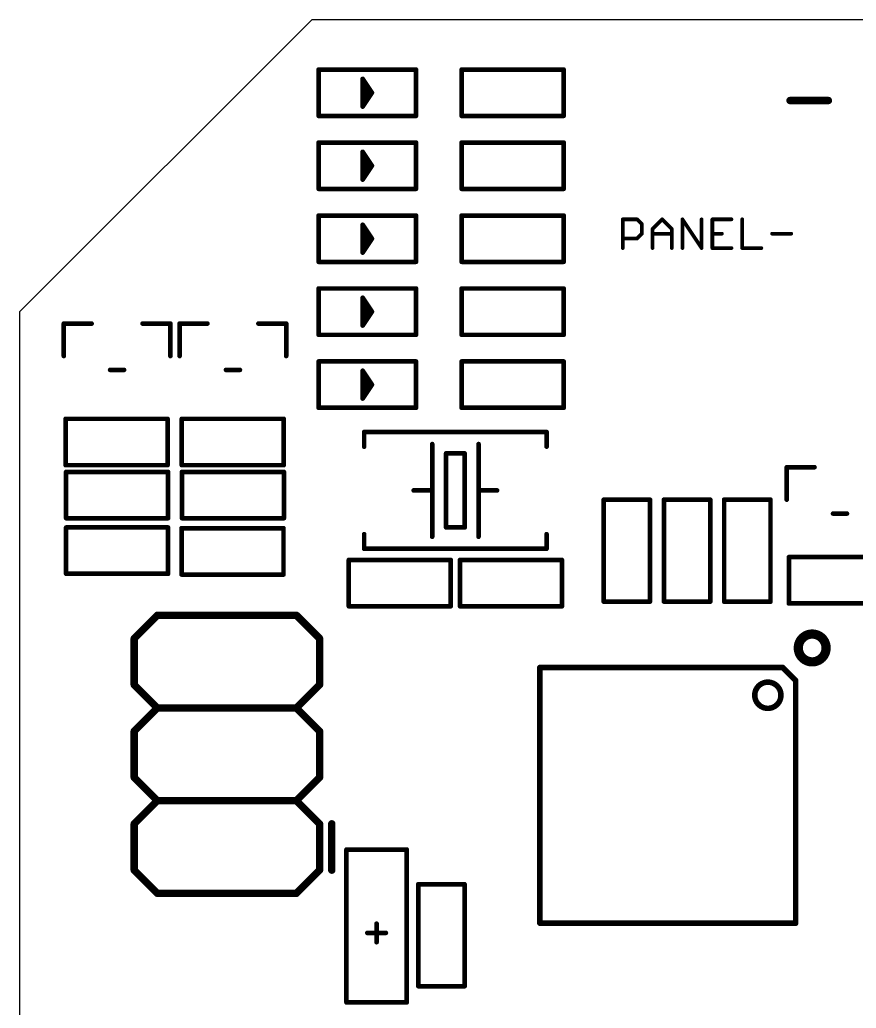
# Model space of a CAD drawing. Extents: x 0 to 59, y 0 to 59.
# Drawn here: x 0 to 22.92, y 31.91 to 59 of the extents above; entities that cross this region are included whole.
import ezdxf

# ---------------------------------------------------------------- set-up
doc = ezdxf.new("R2010")
doc.units = 0
doc.layers.add('20', color=214, linetype='CONTINUOUS')
doc.layers.add('21', color=251, linetype='CONTINUOUS')

msp = doc.modelspace()

# ---------------------------------------------------------------- linework, layer by layer
at = {"layer": '20'}
for p, q in [((0, 51), (8, 59)), ((51, 59), (8, 59)), ((0, 8), (0, 51))]:
    msp.add_line(p, q, dxfattribs=at)
at = {"layer": '21'}
for points, const_width in [([(8.1915, 57.6668, 1), (8.1915, 57.6033)], 0.0635), ([(8.2233, 57.635, 1), (8.1597, 57.635)], 0.0635), ([(9.4298, 57.381, 1), (9.3662, 57.381)], 0.0635), ([(9.4244, 57.3986, 1), (9.3716, 57.3634)], 0.0635), ([(10.8903, 57.635, 1), (10.8268, 57.635)], 0.0635), ([(10.8585, 57.6033, 1), (10.8585, 57.6668)], 0.0635), ([(12.111, 57.6668, 1), (12.111, 57.6033)], 0.0635), ([(12.1428, 57.635, 1), (12.0793, 57.635)], 0.0635), ([(14.9368, 57.635, 1), (14.8733, 57.635)], 0.0635), ([(14.905, 57.6033, 1), (14.905, 57.6668)], 0.0635), ([(9.4933, 57.254, 1), (9.4298, 57.254)], 0.0635), ([(9.5568, 57.1905, 1), (9.4932, 57.1905)], 0.0635), ([(9.5514, 57.2081, 1), (9.4986, 57.1729)], 0.0635), ([(9.4986, 57.1729, 1), (9.5514, 57.2081)], 0.0635), ([(9.6784, 56.9824, 1), (9.6256, 57.0176)], 0.0635), ([(9.6256, 56.9824, 1), (9.6784, 57.0176)], 0.0635), ([(9.3662, 56.619, 1), (9.4298, 56.619)], 0.0635), ([(9.3716, 56.6366, 1), (9.4244, 56.6014)], 0.0635), ([(9.4298, 56.746, 1), (9.4933, 56.746)], 0.0635), ([(9.4932, 56.8095, 1), (9.5568, 56.8095)], 0.0635), ([(9.4986, 56.8271, 1), (9.5514, 56.7919)], 0.0635), ([(9.5514, 56.7919, 1), (9.4986, 56.8271)], 0.0635), ([(21.1096, 56.8375, 1), (21.1096, 56.7359)], 0.1016), ([(22.1604, 56.7359, 1), (22.1604, 56.8375)], 0.1016), ([(8.1915, 56.3968, 1), (8.1915, 56.3332)], 0.0635), ([(8.1597, 56.365, 1), (8.2233, 56.365)], 0.0635), ([(10.8268, 56.365, 1), (10.8903, 56.365)], 0.0635), ([(10.8585, 56.3332, 1), (10.8585, 56.3968)], 0.0635), ([(12.111, 56.3968, 1), (12.111, 56.3332)], 0.0635), ([(12.0793, 56.365, 1), (12.1428, 56.365)], 0.0635), ([(14.8733, 56.365, 1), (14.9368, 56.365)], 0.0635), ([(14.905, 56.3332, 1), (14.905, 56.3968)], 0.0635), ([(8.1915, 55.6668, 1), (8.1915, 55.6033)], 0.0635), ([(8.2233, 55.635, 1), (8.1597, 55.635)], 0.0635), ([(10.8903, 55.635, 1), (10.8268, 55.635)], 0.0635), ([(10.8585, 55.6033, 1), (10.8585, 55.6668)], 0.0635), ([(12.111, 55.6668, 1), (12.111, 55.6033)], 0.0635), ([(12.1428, 55.635, 1), (12.0793, 55.635)], 0.0635), ([(14.9368, 55.635, 1), (14.8733, 55.635)], 0.0635), ([(14.905, 55.6033, 1), (14.905, 55.6668)], 0.0635), ([(9.4298, 55.381, 1), (9.3662, 55.381)], 0.0635), ([(9.4244, 55.3986, 1), (9.3716, 55.3634)], 0.0635), ([(9.4933, 55.254, 1), (9.4298, 55.254)], 0.0635), ([(9.5568, 55.1905, 1), (9.4932, 55.1905)], 0.0635), ([(9.5514, 55.2081, 1), (9.4986, 55.1729)], 0.0635), ([(9.4986, 55.1729, 1), (9.5514, 55.2081)], 0.0635), ([(9.6784, 54.9824, 1), (9.6256, 55.0176)], 0.0635), ([(9.6256, 54.9824, 1), (9.6784, 55.0176)], 0.0635), ([(9.4298, 54.746, 1), (9.4933, 54.746)], 0.0635), ([(9.4932, 54.8095, 1), (9.5568, 54.8095)], 0.0635), ([(9.4986, 54.8271, 1), (9.5514, 54.7919)], 0.0635), ([(9.5514, 54.7919, 1), (9.4986, 54.8271)], 0.0635), ([(9.3662, 54.619, 1), (9.4298, 54.619)], 0.0635), ([(9.3716, 54.6366, 1), (9.4244, 54.6014)], 0.0635), ([(8.1915, 54.3968, 1), (8.1915, 54.3332)], 0.0635), ([(8.1597, 54.365, 1), (8.2233, 54.365)], 0.0635), ([(10.8268, 54.365, 1), (10.8903, 54.365)], 0.0635), ([(10.8585, 54.3332, 1), (10.8585, 54.3968)], 0.0635), ([(12.111, 54.3968, 1), (12.111, 54.3332)], 0.0635), ([(12.0793, 54.365, 1), (12.1428, 54.365)], 0.0635), ([(14.8733, 54.365, 1), (14.9368, 54.365)], 0.0635), ([(14.905, 54.3332, 1), (14.905, 54.3968)], 0.0635), ([(8.1915, 53.6668, 1), (8.1915, 53.6033)], 0.0635), ([(8.2233, 53.635, 1), (8.1597, 53.635)], 0.0635), ([(10.8903, 53.635, 1), (10.8268, 53.635)], 0.0635), ([(10.8585, 53.6033, 1), (10.8585, 53.6668)], 0.0635), ([(12.111, 53.6668, 1), (12.111, 53.6033)], 0.0635), ([(12.1428, 53.635, 1), (12.0793, 53.635)], 0.0635), ([(14.9368, 53.635, 1), (14.8733, 53.635)], 0.0635), ([(14.905, 53.6033, 1), (14.905, 53.6668)], 0.0635), ([(9.4298, 53.381, 1), (9.3662, 53.381)], 0.0635), ([(9.4244, 53.3986, 1), (9.3716, 53.3634)], 0.0635), ([(16.5492, 53.5309, 1), (16.4984, 53.5309)], 0.0508), ([(16.5238, 53.5563, 1), (16.5238, 53.5055)], 0.0508), ([(16.9358, 53.5488, 1), (16.8999, 53.5129)], 0.0508), ([(16.9178, 53.5055, 1), (16.9178, 53.5563)], 0.0508), ([(17.0746, 53.3995, 1), (17.0238, 53.3995)], 0.0508), ([(17.0312, 53.3816, 1), (17.0671, 53.4175)], 0.0508), ([(17.623, 53.5488, 1), (17.5871, 53.5129)], 0.0508), ([(17.623, 53.5129, 1), (17.5871, 53.5488)], 0.0508), ([(18.1821, 53.545, 1), (18.1398, 53.5168)], 0.0508), ([(18.1864, 53.5309, 1), (18.1356, 53.5309)], 0.0508), ([(18.7117, 53.5309, 1), (18.6609, 53.5309)], 0.0508), ([(18.9795, 53.5563, 1), (18.9795, 53.5055)], 0.0508), ([(19.0049, 53.5309, 1), (18.9541, 53.5309)], 0.0508), ([(19.5049, 53.5055, 1), (19.5049, 53.5563)], 0.0508), ([(19.8235, 53.5309, 1), (19.7727, 53.5309)], 0.0508), ([(9.4933, 53.254, 1), (9.4298, 53.254)], 0.0635), ([(9.5568, 53.1905, 1), (9.4932, 53.1905)], 0.0635), ([(9.5514, 53.2081, 1), (9.4986, 53.1729)], 0.0635), ([(9.4986, 53.1729, 1), (9.5514, 53.2081)], 0.0635), ([(17.0238, 53.1368, 1), (17.0746, 53.1368)], 0.0508), ([(17.0671, 53.1189, 1), (17.0312, 53.1548)], 0.0508), ([(17.3678, 53.2682, 1), (17.317, 53.2682)], 0.0508), ([(17.3244, 53.2861, 1), (17.3603, 53.2502)], 0.0508), ([(17.3424, 53.1622, 1), (17.3424, 53.1114)], 0.0508), ([(17.8932, 53.2682, 1), (17.8424, 53.2682)], 0.0508), ([(17.8498, 53.2502, 1), (17.8857, 53.2861)], 0.0508), ([(17.8678, 53.1114, 1), (17.8678, 53.1622)], 0.0508), ([(18.9795, 53.1622, 1), (18.9795, 53.1114)], 0.0508), ([(19.2422, 53.1114, 1), (19.2422, 53.1622)], 0.0508), ([(20.6167, 53.1622, 1), (20.6167, 53.1114)], 0.0508), ([(21.1421, 53.1114, 1), (21.1421, 53.1622)], 0.0508), ([(9.4932, 52.8095, 1), (9.5568, 52.8095)], 0.0635), ([(9.4986, 52.8271, 1), (9.5514, 52.7919)], 0.0635), ([(9.5514, 52.7919, 1), (9.4986, 52.8271)], 0.0635), ([(9.6784, 52.9824, 1), (9.6256, 53.0176)], 0.0635), ([(9.6256, 52.9824, 1), (9.6784, 53.0176)], 0.0635), ([(16.5238, 53.0309, 1), (16.5238, 52.9801)], 0.0508), ([(16.8999, 53.0235, 1), (16.9358, 52.9875)], 0.0508), ([(16.9178, 52.9801, 1), (16.9178, 53.0309)], 0.0508), ([(9.3662, 52.619, 1), (9.4298, 52.619)], 0.0635), ([(9.3716, 52.6366, 1), (9.4244, 52.6014)], 0.0635), ([(9.4298, 52.746, 1), (9.4933, 52.746)], 0.0635), ([(16.4984, 52.7428, 1), (16.5492, 52.7428)], 0.0508), ([(17.317, 52.7428, 1), (17.3678, 52.7428)], 0.0508), ([(17.8424, 52.7428, 1), (17.8932, 52.7428)], 0.0508), ([(18.1356, 52.7428, 1), (18.1864, 52.7428)], 0.0508), ([(18.6609, 52.7428, 1), (18.7117, 52.7428)], 0.0508), ([(18.6652, 52.7287, 1), (18.7075, 52.7569)], 0.0508), ([(18.9795, 52.7682, 1), (18.9795, 52.7174)], 0.0508), ([(18.9541, 52.7428, 1), (19.0049, 52.7428)], 0.0508), ([(19.5049, 52.7174, 1), (19.5049, 52.7682)], 0.0508), ([(19.7981, 52.7682, 1), (19.7981, 52.7174)], 0.0508), ([(19.7727, 52.7428, 1), (19.8235, 52.7428)], 0.0508), ([(20.3235, 52.7174, 1), (20.3235, 52.7682)], 0.0508), ([(8.1915, 52.3968, 1), (8.1915, 52.3332)], 0.0635), ([(8.1597, 52.365, 1), (8.2233, 52.365)], 0.0635), ([(10.8268, 52.365, 1), (10.8903, 52.365)], 0.0635), ([(10.8585, 52.3332, 1), (10.8585, 52.3968)], 0.0635), ([(12.111, 52.3968, 1), (12.111, 52.3332)], 0.0635), ([(12.0793, 52.365, 1), (12.1428, 52.365)], 0.0635), ([(14.8733, 52.365, 1), (14.9368, 52.365)], 0.0635), ([(14.905, 52.3332, 1), (14.905, 52.3968)], 0.0635), ([(8.1915, 51.6668, 1), (8.1915, 51.6033)], 0.0635), ([(8.2233, 51.635, 1), (8.1597, 51.635)], 0.0635), ([(10.8903, 51.635, 1), (10.8268, 51.635)], 0.0635), ([(10.8585, 51.6033, 1), (10.8585, 51.6668)], 0.0635), ([(12.111, 51.6668, 1), (12.111, 51.6033)], 0.0635), ([(12.1428, 51.635, 1), (12.0793, 51.635)], 0.0635), ([(14.9368, 51.635, 1), (14.8733, 51.635)], 0.0635), ([(14.905, 51.6033, 1), (14.905, 51.6668)], 0.0635), ([(9.4298, 51.381, 1), (9.3662, 51.381)], 0.0635), ([(9.4244, 51.3986, 1), (9.3716, 51.3634)], 0.0635), ([(9.4933, 51.254, 1), (9.4298, 51.254)], 0.0635), ([(9.5568, 51.1905, 1), (9.4932, 51.1905)], 0.0635), ([(9.5514, 51.2081, 1), (9.4986, 51.1729)], 0.0635), ([(9.4986, 51.1729, 1), (9.5514, 51.2081)], 0.0635), ([(9.6784, 50.9824, 1), (9.6256, 51.0176)], 0.0635), ([(9.6256, 50.9824, 1), (9.6784, 51.0176)], 0.0635), ([(1.2065, 50.7048, 1), (1.2065, 50.6412)], 0.0635), ([(1.2383, 50.673, 1), (1.1748, 50.673)], 0.0635), ([(1.9685, 50.6412, 1), (1.9685, 50.7048)], 0.0635), ([(3.3655, 50.7048, 1), (3.3655, 50.6412)], 0.0635), ([(4.1593, 50.673, 1), (4.0958, 50.673)], 0.0635), ([(4.1275, 50.6412, 1), (4.1275, 50.7048)], 0.0635), ([(4.3815, 50.7048, 1), (4.3815, 50.6412)], 0.0635), ([(4.4132, 50.673, 1), (4.3498, 50.673)], 0.0635), ([(5.1435, 50.6412, 1), (5.1435, 50.7048)], 0.0635), ([(6.5405, 50.7048, 1), (6.5405, 50.6412)], 0.0635), ([(7.3342, 50.673, 1), (7.2708, 50.673)], 0.0635), ([(7.3025, 50.6412, 1), (7.3025, 50.7048)], 0.0635), ([(9.3716, 50.6366, 1), (9.4244, 50.6014)], 0.0635), ([(9.4298, 50.746, 1), (9.4933, 50.746)], 0.0635), ([(9.4932, 50.8095, 1), (9.5568, 50.8095)], 0.0635), ([(9.4986, 50.8271, 1), (9.5514, 50.7919)], 0.0635), ([(9.5514, 50.7919, 1), (9.4986, 50.8271)], 0.0635), ([(8.1915, 50.3968, 1), (8.1915, 50.3332)], 0.0635), ([(8.1597, 50.365, 1), (8.2233, 50.365)], 0.0635), ([(9.3662, 50.619, 1), (9.4298, 50.619)], 0.0635), ([(10.8268, 50.365, 1), (10.8903, 50.365)], 0.0635), ([(10.8585, 50.3332, 1), (10.8585, 50.3968)], 0.0635), ([(12.111, 50.3968, 1), (12.111, 50.3332)], 0.0635), ([(12.0793, 50.365, 1), (12.1428, 50.365)], 0.0635), ([(14.8733, 50.365, 1), (14.9368, 50.365)], 0.0635), ([(14.905, 50.3332, 1), (14.905, 50.3968)], 0.0635), ([(1.1748, 49.784, 1), (1.2383, 49.784)], 0.0635), ([(4.0958, 49.784, 1), (4.1593, 49.784)], 0.0635), ([(4.3498, 49.784, 1), (4.4132, 49.784)], 0.0635), ([(7.2708, 49.784, 1), (7.3342, 49.784)], 0.0635), ([(8.1915, 49.6668, 1), (8.1915, 49.6033)], 0.0635), ([(8.2233, 49.635, 1), (8.1597, 49.635)], 0.0635), ([(10.8903, 49.635, 1), (10.8268, 49.635)], 0.0635), ([(10.8585, 49.6033, 1), (10.8585, 49.6668)], 0.0635), ([(12.111, 49.6668, 1), (12.111, 49.6033)], 0.0635), ([(12.1428, 49.635, 1), (12.0793, 49.635)], 0.0635), ([(14.9368, 49.635, 1), (14.8733, 49.635)], 0.0635), ([(14.905, 49.6033, 1), (14.905, 49.6668)], 0.0635), ([(2.4765, 49.4348, 1), (2.4765, 49.3713)], 0.0635), ([(2.8575, 49.3713, 1), (2.8575, 49.4348)], 0.0635), ([(5.6515, 49.4348, 1), (5.6515, 49.3713)], 0.0635), ([(6.0325, 49.3713, 1), (6.0325, 49.4348)], 0.0635), ([(9.4298, 49.381, 1), (9.3662, 49.381)], 0.0635), ([(9.4244, 49.3986, 1), (9.3716, 49.3634)], 0.0635), ([(9.4933, 49.254, 1), (9.4298, 49.254)], 0.0635), ([(9.5568, 49.1905, 1), (9.4932, 49.1905)], 0.0635), ([(9.5514, 49.2081, 1), (9.4986, 49.1729)], 0.0635), ([(9.4986, 49.1729, 1), (9.5514, 49.2081)], 0.0635), ([(9.6784, 48.9824, 1), (9.6256, 49.0176)], 0.0635), ([(9.6256, 48.9824, 1), (9.6784, 49.0176)], 0.0635), ([(9.4298, 48.746, 1), (9.4933, 48.746)], 0.0635), ([(9.4932, 48.8095, 1), (9.5568, 48.8095)], 0.0635), ([(9.4986, 48.8271, 1), (9.5514, 48.7919)], 0.0635), ([(9.5514, 48.7919, 1), (9.4986, 48.8271)], 0.0635), ([(9.3662, 48.619, 1), (9.4298, 48.619)], 0.0635), ([(9.3716, 48.6366, 1), (9.4244, 48.6014)], 0.0635), ([(8.1915, 48.3968, 1), (8.1915, 48.3332)], 0.0635), ([(8.1597, 48.365, 1), (8.2233, 48.365)], 0.0635), ([(10.8268, 48.365, 1), (10.8903, 48.365)], 0.0635), ([(10.8585, 48.3332, 1), (10.8585, 48.3968)], 0.0635), ([(12.111, 48.3968, 1), (12.111, 48.3332)], 0.0635), ([(12.0793, 48.365, 1), (12.1428, 48.365)], 0.0635), ([(14.8733, 48.365, 1), (14.9368, 48.365)], 0.0635), ([(14.905, 48.3332, 1), (14.905, 48.3968)], 0.0635), ([(1.2565, 48.0948, 1), (1.2565, 48.0312)], 0.0635), ([(1.2882, 48.063, 1), (1.2248, 48.063)], 0.0635), ([(4.0823, 48.063, 1), (4.0188, 48.063)], 0.0635), ([(4.0505, 48.0312, 1), (4.0505, 48.0948)], 0.0635), ([(4.439, 48.0948, 1), (4.439, 48.0312)], 0.0635), ([(4.4707, 48.063, 1), (4.4073, 48.063)], 0.0635), ([(7.2648, 48.063, 1), (7.2013, 48.063)], 0.0635), ([(7.233, 48.0312, 1), (7.233, 48.0948)], 0.0635), ([(9.438, 47.7328, 1), (9.438, 47.6692)], 0.0635), ([(9.4698, 47.701, 1), (9.4062, 47.701)], 0.0635), ([(14.4698, 47.701, 1), (14.4062, 47.701)], 0.0635), ([(14.438, 47.6692, 1), (14.438, 47.7328)], 0.0635), ([(11.3348, 47.371, 1), (11.2713, 47.371)], 0.0635), ([(12.6048, 47.371, 1), (12.5412, 47.371)], 0.0635), ([(9.4062, 47.301, 1), (9.4698, 47.301)], 0.0635), ([(11.684, 47.1488, 1), (11.684, 47.0853)], 0.0635), ([(11.7158, 47.117, 1), (11.6523, 47.117)], 0.0635), ([(12.2238, 47.117, 1), (12.1602, 47.117)], 0.0635), ([(12.192, 47.0853, 1), (12.192, 47.1488)], 0.0635), ([(14.4062, 47.301, 1), (14.4698, 47.301)], 0.0635), ([(1.2565, 46.8248, 1), (1.2565, 46.7612)], 0.0635), ([(1.2248, 46.793, 1), (1.2882, 46.793)], 0.0635), ([(1.27, 46.6408, 1), (1.27, 46.5772)], 0.0635), ([(1.3017, 46.609, 1), (1.2383, 46.609)], 0.0635), ([(4.0188, 46.793, 1), (4.0823, 46.793)], 0.0635), ([(4.0957, 46.609, 1), (4.0323, 46.609)], 0.0635), ([(4.0505, 46.7612, 1), (4.0505, 46.8248)], 0.0635), ([(4.064, 46.5772, 1), (4.064, 46.6408)], 0.0635), ([(4.439, 46.8248, 1), (4.439, 46.7612)], 0.0635), ([(4.4073, 46.793, 1), (4.4707, 46.793)], 0.0635), ([(4.445, 46.6408, 1), (4.445, 46.5772)], 0.0635), ([(4.4768, 46.609, 1), (4.4133, 46.609)], 0.0635), ([(7.2013, 46.793, 1), (7.2648, 46.793)], 0.0635), ([(7.2708, 46.609, 1), (7.2073, 46.609)], 0.0635), ([(7.233, 46.7612, 1), (7.233, 46.8248)], 0.0635), ([(7.239, 46.5772, 1), (7.239, 46.6408)], 0.0635), ([(21.0185, 46.7678, 1), (21.0185, 46.7043)], 0.0635), ([(21.0502, 46.736, 1), (20.9868, 46.736)], 0.0635), ([(21.7805, 46.7043, 1), (21.7805, 46.7678)], 0.0635), ([(10.795, 46.1328, 1), (10.795, 46.0692)], 0.0635), ([(11.3348, 46.101, 1), (11.2713, 46.101)], 0.0635), ([(11.2713, 46.101, 1), (11.3348, 46.101)], 0.0635), ([(11.303, 46.0692, 1), (11.303, 46.1328)], 0.0635), ([(12.573, 46.1328, 1), (12.573, 46.0692)], 0.0635), ([(12.6048, 46.101, 1), (12.5412, 46.101)], 0.0635), ([(12.5412, 46.101, 1), (12.6048, 46.101)], 0.0635), ([(13.081, 46.0692, 1), (13.081, 46.1328)], 0.0635), ([(16.002, 45.8788, 1), (16.002, 45.8152)], 0.0635), ([(16.0338, 45.847, 1), (15.9703, 45.847)], 0.0635), ([(17.3038, 45.847, 1), (17.2403, 45.847)], 0.0635), ([(17.272, 45.8152, 1), (17.272, 45.8788)], 0.0635), ([(17.653, 45.8788, 1), (17.653, 45.8152)], 0.0635), ([(17.6848, 45.847, 1), (17.6213, 45.847)], 0.0635), ([(18.9548, 45.847, 1), (18.8913, 45.847)], 0.0635), ([(18.923, 45.8152, 1), (18.923, 45.8788)], 0.0635), ([(19.304, 45.8788, 1), (19.304, 45.8152)], 0.0635), ([(19.3358, 45.847, 1), (19.2723, 45.847)], 0.0635), ([(20.6058, 45.847, 1), (20.5423, 45.847)], 0.0635), ([(20.574, 45.8152, 1), (20.574, 45.8788)], 0.0635), ([(20.9868, 45.847, 1), (21.0502, 45.847)], 0.0635), ([(22.2885, 45.4978, 1), (22.2885, 45.4342)], 0.0635), ([(22.6695, 45.4342, 1), (22.6695, 45.4978)], 0.0635), ([(1.27, 45.3708, 1), (1.27, 45.3072)], 0.0635), ([(1.2383, 45.339, 1), (1.3017, 45.339)], 0.0635), ([(4.0323, 45.339, 1), (4.0957, 45.339)], 0.0635), ([(4.064, 45.3072, 1), (4.064, 45.3708)], 0.0635), ([(4.445, 45.3708, 1), (4.445, 45.3072)], 0.0635), ([(4.4133, 45.339, 1), (4.4768, 45.339)], 0.0635), ([(7.2073, 45.339, 1), (7.2708, 45.339)], 0.0635), ([(7.239, 45.3072, 1), (7.239, 45.3708)], 0.0635), ([(1.27, 45.1168, 1), (1.27, 45.0532)], 0.0635), ([(1.3017, 45.085, 1), (1.2383, 45.085)], 0.0635), ([(4.0957, 45.085, 1), (4.0323, 45.085)], 0.0635), ([(4.064, 45.0532, 1), (4.064, 45.1168)], 0.0635), ([(4.434, 45.0968, 1), (4.434, 45.0333)], 0.0635), ([(4.4657, 45.065, 1), (4.4023, 45.065)], 0.0635), ([(7.2598, 45.065, 1), (7.1963, 45.065)], 0.0635), ([(7.228, 45.0333, 1), (7.228, 45.0968)], 0.0635), ([(11.684, 45.1168, 1), (11.684, 45.0532)], 0.0635), ([(11.6523, 45.085, 1), (11.7158, 45.085)], 0.0635), ([(12.1602, 45.085, 1), (12.2238, 45.085)], 0.0635), ([(12.192, 45.0532, 1), (12.192, 45.1168)], 0.0635), ([(9.4698, 44.901, 1), (9.4062, 44.901)], 0.0635), ([(11.2713, 44.831, 1), (11.3348, 44.831)], 0.0635), ([(12.5412, 44.831, 1), (12.6048, 44.831)], 0.0635), ([(14.4698, 44.901, 1), (14.4062, 44.901)], 0.0635), ([(9.4062, 44.501, 1), (9.4698, 44.501)], 0.0635), ([(9.438, 44.5328, 1), (9.438, 44.4693)], 0.0635), ([(14.4062, 44.501, 1), (14.4698, 44.501)], 0.0635), ([(14.438, 44.4693, 1), (14.438, 44.5328)], 0.0635), ([(9.017, 44.2278, 1), (9.017, 44.1643)], 0.0635), ([(9.0488, 44.196, 1), (8.9853, 44.196)], 0.0635), ([(11.8428, 44.196, 1), (11.7792, 44.196)], 0.0635), ([(11.811, 44.1643, 1), (11.811, 44.2278)], 0.0635), ([(12.065, 44.2278, 1), (12.065, 44.1643)], 0.0635), ([(12.0968, 44.196, 1), (12.0333, 44.196)], 0.0635), ([(14.8908, 44.196, 1), (14.8272, 44.196)], 0.0635), ([(14.859, 44.1643, 1), (14.859, 44.2278)], 0.0635), ([(21.078, 44.3048, 1), (21.078, 44.2413)], 0.0635), ([(21.1097, 44.273, 1), (21.0463, 44.273)], 0.0635), ([(1.27, 43.8468, 1), (1.27, 43.7833)], 0.0635), ([(1.2383, 43.815, 1), (1.3017, 43.815)], 0.0635), ([(4.0323, 43.815, 1), (4.0957, 43.815)], 0.0635), ([(4.064, 43.7833, 1), (4.064, 43.8468)], 0.0635), ([(4.434, 43.8268, 1), (4.434, 43.7632)], 0.0635), ([(4.4023, 43.795, 1), (4.4657, 43.795)], 0.0635), ([(7.1963, 43.795, 1), (7.2598, 43.795)], 0.0635), ([(7.228, 43.7632, 1), (7.228, 43.8268)], 0.0635), ([(16.002, 43.0848, 1), (16.002, 43.0213)], 0.0635), ([(15.9703, 43.053, 1), (16.0338, 43.053)], 0.0635), ([(17.2403, 43.053, 1), (17.3038, 43.053)], 0.0635), ([(17.272, 43.0213, 1), (17.272, 43.0848)], 0.0635), ([(17.653, 43.0848, 1), (17.653, 43.0213)], 0.0635), ([(17.6213, 43.053, 1), (17.6848, 43.053)], 0.0635), ([(18.8913, 43.053, 1), (18.9548, 43.053)], 0.0635), ([(18.923, 43.0213, 1), (18.923, 43.0848)], 0.0635), ([(19.304, 43.0848, 1), (19.304, 43.0213)], 0.0635), ([(19.2723, 43.053, 1), (19.3358, 43.053)], 0.0635), ([(20.5423, 43.053, 1), (20.6058, 43.053)], 0.0635), ([(20.574, 43.0213, 1), (20.574, 43.0848)], 0.0635), ([(9.017, 42.9578, 1), (9.017, 42.8942)], 0.0635), ([(8.9853, 42.926, 1), (9.0488, 42.926)], 0.0635), ([(11.7792, 42.926, 1), (11.8428, 42.926)], 0.0635), ([(11.811, 42.8942, 1), (11.811, 42.9578)], 0.0635), ([(12.065, 42.9578, 1), (12.065, 42.8942)], 0.0635), ([(12.0333, 42.926, 1), (12.0968, 42.926)], 0.0635), ([(14.8272, 42.926, 1), (14.8908, 42.926)], 0.0635), ([(14.859, 42.8942, 1), (14.859, 42.9578)], 0.0635), ([(21.078, 43.0348, 1), (21.078, 42.9712)], 0.0635), ([(21.0463, 43.003, 1), (21.1097, 43.003)], 0.0635), ([(3.771, 42.7288, 1), (3.771, 42.6272)], 0.1016), ([(3.8069, 42.6421, 1), (3.7351, 42.7139)], 0.1016), ([(7.6169, 42.7139, 1), (7.5451, 42.6421)], 0.1016), ([(7.581, 42.6272, 1), (7.581, 42.7288)], 0.1016), ([(21.717, 41.402, 1), (21.717, 42.164, 1), (21.717, 41.402)], 0.254), ([(3.1868, 42.043, 1), (3.0852, 42.043)], 0.1016), ([(3.1001, 42.0789, 1), (3.1719, 42.0071)], 0.1016), ([(8.2668, 42.043, 1), (8.1652, 42.043)], 0.1016), ([(8.1801, 42.0071, 1), (8.2519, 42.0789)], 0.1016), ([(14.2911, 41.249, 1), (14.2149, 41.249)], 0.0762), ([(14.253, 41.2871, 1), (14.253, 41.2109)], 0.0762), ([(20.9349, 41.2759, 1), (20.8811, 41.2221)], 0.0762), ([(20.908, 41.2109, 1), (20.908, 41.2871)], 0.0762), ([(20.5012, 40.128, 1), (20.5012, 40.8464, 1), (20.5012, 40.128)], 0.1524), ([(21.3011, 40.894, 1), (21.2249, 40.894)], 0.0762), ([(21.2361, 40.8671, 1), (21.2899, 40.9209)], 0.0762), ([(3.1719, 40.8089, 1), (3.1001, 40.7371)], 0.1016), ([(3.0852, 40.773, 1), (3.1868, 40.773)], 0.1016), ([(8.1652, 40.773, 1), (8.2668, 40.773)], 0.1016), ([(8.2519, 40.7371, 1), (8.1801, 40.8089)], 0.1016), ([(3.771, 40.1888, 1), (3.771, 40.0872)], 0.1016), ([(3.8069, 40.1021, 1), (3.7351, 40.1739)], 0.1016), ([(3.7351, 40.1021, 1), (3.8069, 40.1739)], 0.1016), ([(7.6169, 40.1739, 1), (7.5451, 40.1021)], 0.1016), ([(7.5451, 40.1739, 1), (7.6169, 40.1021)], 0.1016), ([(7.581, 40.0872, 1), (7.581, 40.1888)], 0.1016), ([(3.1868, 39.503, 1), (3.0852, 39.503)], 0.1016), ([(3.1001, 39.5389, 1), (3.1719, 39.4671)], 0.1016), ([(8.2668, 39.503, 1), (8.1652, 39.503)], 0.1016), ([(8.1801, 39.4671, 1), (8.2519, 39.5389)], 0.1016), ([(3.1719, 38.2689, 1), (3.1001, 38.1971)], 0.1016), ([(3.0852, 38.233, 1), (3.1868, 38.233)], 0.1016), ([(8.1652, 38.233, 1), (8.2668, 38.233)], 0.1016), ([(8.2519, 38.1971, 1), (8.1801, 38.2689)], 0.1016), ([(3.771, 37.6488, 1), (3.771, 37.5472)], 0.1016), ([(3.8069, 37.5621, 1), (3.7351, 37.6339)], 0.1016), ([(3.7351, 37.5621, 1), (3.8069, 37.6339)], 0.1016), ([(7.6169, 37.6339, 1), (7.5451, 37.5621)], 0.1016), ([(7.5451, 37.6339, 1), (7.6169, 37.5621)], 0.1016), ([(7.581, 37.5472, 1), (7.581, 37.6488)], 0.1016), ([(3.1868, 36.963, 1), (3.0852, 36.963)], 0.1016), ([(3.1001, 36.9989, 1), (3.1719, 36.9271)], 0.1016), ([(8.2668, 36.963, 1), (8.1652, 36.963)], 0.1016), ([(8.1801, 36.9271, 1), (8.2519, 36.9989)], 0.1016), ([(8.6018, 36.963, 1), (8.5002, 36.963)], 0.1016), ([(8.9853, 36.2585, 1), (8.9217, 36.2585)], 0.0635), ([(8.9535, 36.2903, 1), (8.9535, 36.2268)], 0.0635), ([(10.6363, 36.2585, 1), (10.5727, 36.2585)], 0.0635), ([(10.6045, 36.2268, 1), (10.6045, 36.2903)], 0.0635), ([(3.1719, 35.7289, 1), (3.1001, 35.6571)], 0.1016), ([(8.2519, 35.6571, 1), (8.1801, 35.7289)], 0.1016), ([(3.0852, 35.693, 1), (3.1868, 35.693)], 0.1016), ([(8.1652, 35.693, 1), (8.2668, 35.693)], 0.1016), ([(8.5002, 35.693, 1), (8.6018, 35.693)], 0.1016), ([(10.9538, 35.306, 1), (10.8902, 35.306)], 0.0635), ([(10.922, 35.3378, 1), (10.922, 35.2743)], 0.0635), ([(12.2238, 35.306, 1), (12.1602, 35.306)], 0.0635), ([(12.192, 35.2743, 1), (12.192, 35.3378)], 0.0635), ([(3.771, 35.1088, 1), (3.771, 35.0072)], 0.1016), ([(3.7351, 35.0221, 1), (3.8069, 35.0939)], 0.1016), ([(7.5451, 35.0939, 1), (7.6169, 35.0221)], 0.1016), ([(7.581, 35.0072, 1), (7.581, 35.1088)], 0.1016), ([(9.8108, 34.2265, 1), (9.7472, 34.2265)], 0.0635), ([(14.253, 34.2771, 1), (14.253, 34.2009)], 0.0762), ([(14.2149, 34.239, 1), (14.2911, 34.239)], 0.0762), ([(21.2249, 34.239, 1), (21.3011, 34.239)], 0.0762), ([(21.263, 34.2009, 1), (21.263, 34.2771)], 0.0762), ([(9.525, 34.0043, 1), (9.525, 33.9408)], 0.0635), ([(10.033, 33.9408, 1), (10.033, 34.0043)], 0.0635), ([(9.7472, 33.7185, 1), (9.8108, 33.7185)], 0.0635), ([(10.8902, 32.512, 1), (10.9538, 32.512)], 0.0635), ([(10.922, 32.5438, 1), (10.922, 32.4802)], 0.0635), ([(12.1602, 32.512, 1), (12.2238, 32.512)], 0.0635), ([(12.192, 32.4802, 1), (12.192, 32.5438)], 0.0635), ([(8.9217, 32.0675, 1), (8.9853, 32.0675)], 0.0635), ([(8.9535, 32.0993, 1), (8.9535, 32.0358)], 0.0635), ([(10.5727, 32.0675, 1), (10.6363, 32.0675)], 0.0635), ([(10.6045, 32.0358, 1), (10.6045, 32.0993)], 0.0635)]:
    msp.add_lwpolyline(points, format="xyb", dxfattribs=dict(at, const_width=const_width))
for points, const_width in [([(8.1915, 57.635), (10.8585, 57.635)], 0.127), ([(8.1915, 56.365), (8.1915, 57.635)], 0.127), ([(9.398, 57.381), (9.398, 56.619)], 0.127), ([(9.525, 57.1905), (9.398, 57.381)], 0.127), ([(10.8585, 57.635), (10.8585, 56.365)], 0.127), ([(12.111, 57.635), (14.905, 57.635)], 0.127), ([(12.111, 56.365), (12.111, 57.635)], 0.127), ([(14.905, 57.635), (14.905, 56.365)], 0.127), ([(9.4615, 57.254), (9.4615, 56.746)], 0.127), ([(9.652, 57), (9.525, 57.1905)], 0.127), ([(9.525, 57.1905), (9.525, 56.8095)], 0.127), ([(9.525, 56.8095), (9.652, 57)], 0.127), ([(9.398, 56.619), (9.525, 56.8095)], 0.127), ([(21.1096, 56.7867), (22.1604, 56.7867)], 0.2032), ([(10.8585, 56.365), (8.1915, 56.365)], 0.127), ([(14.905, 56.365), (12.111, 56.365)], 0.127), ([(8.1915, 55.635), (10.8585, 55.635)], 0.127), ([(8.1915, 54.365), (8.1915, 55.635)], 0.127), ([(10.8585, 55.635), (10.8585, 54.365)], 0.127), ([(12.111, 55.635), (14.905, 55.635)], 0.127), ([(12.111, 54.365), (12.111, 55.635)], 0.127), ([(14.905, 55.635), (14.905, 54.365)], 0.127), ([(9.398, 55.381), (9.398, 54.619)], 0.127), ([(9.525, 55.1905), (9.398, 55.381)], 0.127), ([(9.4615, 55.254), (9.4615, 54.746)], 0.127), ([(9.652, 55), (9.525, 55.1905)], 0.127), ([(9.525, 55.1905), (9.525, 54.8095)], 0.127), ([(9.525, 54.8095), (9.652, 55)], 0.127), ([(9.398, 54.619), (9.525, 54.8095)], 0.127), ([(10.8585, 54.365), (8.1915, 54.365)], 0.127), ([(14.905, 54.365), (12.111, 54.365)], 0.127), ([(8.1915, 53.635), (10.8585, 53.635)], 0.127), ([(8.1915, 52.365), (8.1915, 53.635)], 0.127), ([(10.8585, 53.635), (10.8585, 52.365)], 0.127), ([(12.111, 52.365), (12.111, 53.635)], 0.127), ([(12.111, 53.635), (14.905, 53.635)], 0.127), ([(14.905, 53.635), (14.905, 52.365)], 0.127), ([(9.398, 53.381), (9.398, 52.619)], 0.127), ([(9.525, 53.1905), (9.398, 53.381)], 0.127), ([(16.5238, 52.7428), (16.5238, 53.5309)], 0.1016), ([(16.5238, 53.5309), (16.9178, 53.5309)], 0.1016), ([(16.9178, 53.5309), (17.0492, 53.3995)], 0.1016), ([(17.0492, 53.3995), (17.0492, 53.1368)], 0.1016), ([(17.3424, 53.2682), (17.6051, 53.5309)], 0.1016), ([(17.6051, 53.5309), (17.8678, 53.2682)], 0.1016), ([(18.161, 52.7428), (18.161, 53.5309)], 0.1016), ([(18.161, 53.5309), (18.6863, 52.7428)], 0.1016), ([(18.6863, 52.7428), (18.6863, 53.5309)], 0.1016), ([(19.5049, 53.5309), (18.9795, 53.5309)], 0.1016), ([(18.9795, 53.5309), (18.9795, 52.7428)], 0.1016), ([(19.7981, 53.5309), (19.7981, 52.7428)], 0.1016), ([(9.4615, 53.254), (9.4615, 52.746)], 0.127), ([(9.652, 53), (9.525, 53.1905)], 0.127), ([(9.525, 53.1905), (9.525, 52.8095)], 0.127), ([(17.0492, 53.1368), (16.9178, 53.0055)], 0.1016), ([(17.3424, 52.7428), (17.3424, 53.2682)], 0.1016), ([(17.3424, 53.1368), (17.8678, 53.1368)], 0.1016), ([(17.8678, 53.2682), (17.8678, 52.7428)], 0.1016), ([(18.9795, 53.1368), (19.2422, 53.1368)], 0.1016), ([(20.6167, 53.1368), (21.1421, 53.1368)], 0.1016), ([(9.398, 52.619), (9.525, 52.8095)], 0.127), ([(9.525, 52.8095), (9.652, 53)], 0.127), ([(16.9178, 53.0055), (16.5238, 53.0055)], 0.1016), ([(18.9795, 52.7428), (19.5049, 52.7428)], 0.1016), ([(19.7981, 52.7428), (20.3235, 52.7428)], 0.1016), ([(10.8585, 52.365), (8.1915, 52.365)], 0.127), ([(14.905, 52.365), (12.111, 52.365)], 0.127), ([(8.1915, 51.635), (10.8585, 51.635)], 0.127), ([(8.1915, 50.365), (8.1915, 51.635)], 0.127), ([(10.8585, 51.635), (10.8585, 50.365)], 0.127), ([(12.111, 50.365), (12.111, 51.635)], 0.127), ([(12.111, 51.635), (14.905, 51.635)], 0.127), ([(14.905, 51.635), (14.905, 50.365)], 0.127), ([(9.398, 51.381), (9.398, 50.619)], 0.127), ([(9.525, 51.1905), (9.398, 51.381)], 0.127), ([(9.4615, 51.254), (9.4615, 50.746)], 0.127), ([(9.652, 51), (9.525, 51.1905)], 0.127), ([(9.525, 51.1905), (9.525, 50.8095)], 0.127), ([(9.525, 50.8095), (9.652, 51)], 0.127), ([(1.9685, 50.673), (1.2065, 50.673)], 0.127), ([(1.2065, 50.673), (1.2065, 49.784)], 0.127), ([(4.1275, 50.673), (3.3655, 50.673)], 0.127), ([(4.1275, 49.784), (4.1275, 50.673)], 0.127), ([(5.1435, 50.673), (4.3815, 50.673)], 0.127), ([(4.3815, 50.673), (4.3815, 49.784)], 0.127), ([(7.3025, 50.673), (6.5405, 50.673)], 0.127), ([(7.3025, 49.784), (7.3025, 50.673)], 0.127), ([(9.398, 50.619), (9.525, 50.8095)], 0.127), ([(10.8585, 50.365), (8.1915, 50.365)], 0.127), ([(14.905, 50.365), (12.111, 50.365)], 0.127), ([(8.1915, 49.635), (10.8585, 49.635)], 0.127), ([(8.1915, 48.365), (8.1915, 49.635)], 0.127), ([(10.8585, 49.635), (10.8585, 48.365)], 0.127), ([(12.111, 48.365), (12.111, 49.635)], 0.127), ([(12.111, 49.635), (14.905, 49.635)], 0.127), ([(14.905, 49.635), (14.905, 48.365)], 0.127), ([(2.4765, 49.403), (2.8575, 49.403)], 0.127), ([(5.6515, 49.403), (6.0325, 49.403)], 0.127), ([(9.398, 49.381), (9.398, 48.619)], 0.127), ([(9.525, 49.1905), (9.398, 49.381)], 0.127), ([(9.4615, 49.254), (9.4615, 48.746)], 0.127), ([(9.652, 49), (9.525, 49.1905)], 0.127), ([(9.525, 49.1905), (9.525, 48.8095)], 0.127), ([(9.525, 48.8095), (9.652, 49)], 0.127), ([(9.398, 48.619), (9.525, 48.8095)], 0.127), ([(10.8585, 48.365), (8.1915, 48.365)], 0.127), ([(14.905, 48.365), (12.111, 48.365)], 0.127), ([(1.2565, 46.793), (1.2565, 48.063)], 0.127), ([(1.2565, 48.063), (4.0505, 48.063)], 0.127), ([(4.0505, 48.063), (4.0505, 46.793)], 0.127), ([(4.439, 46.793), (4.439, 48.063)], 0.127), ([(4.439, 48.063), (7.233, 48.063)], 0.127), ([(7.233, 48.063), (7.233, 46.793)], 0.127), ([(14.438, 47.701), (9.438, 47.701)], 0.127), ([(9.438, 47.701), (9.438, 47.301)], 0.127), ([(14.438, 47.301), (14.438, 47.701)], 0.127), ([(11.303, 46.101), (11.303, 47.371)], 0.127), ([(12.573, 46.101), (12.573, 47.371)], 0.127), ([(12.192, 47.117), (11.684, 47.117)], 0.127), ([(11.684, 47.117), (11.684, 45.085)], 0.127), ([(12.192, 45.085), (12.192, 47.117)], 0.127), ([(4.0505, 46.793), (1.2565, 46.793)], 0.127), ([(1.27, 46.609), (4.064, 46.609)], 0.127), ([(1.27, 45.339), (1.27, 46.609)], 0.127), ([(4.064, 46.609), (4.064, 45.339)], 0.127), ([(7.233, 46.793), (4.439, 46.793)], 0.127), ([(4.445, 46.609), (7.239, 46.609)], 0.127), ([(4.445, 45.339), (4.445, 46.609)], 0.127), ([(7.239, 46.609), (7.239, 45.339)], 0.127), ([(21.7805, 46.736), (21.0185, 46.736)], 0.127), ([(21.0185, 46.736), (21.0185, 45.847)], 0.127), ([(11.303, 46.101), (10.795, 46.101)], 0.127), ([(11.303, 44.831), (11.303, 46.101)], 0.127), ([(12.573, 44.831), (12.573, 46.101)], 0.127), ([(12.573, 46.101), (13.081, 46.101)], 0.127), ([(16.002, 43.053), (16.002, 45.847)], 0.127), ([(16.002, 45.847), (17.272, 45.847)], 0.127), ([(17.272, 45.847), (17.272, 43.053)], 0.127), ([(17.653, 43.053), (17.653, 45.847)], 0.127), ([(17.653, 45.847), (18.923, 45.847)], 0.127), ([(18.923, 45.847), (18.923, 43.053)], 0.127), ([(19.304, 43.053), (19.304, 45.847)], 0.127), ([(19.304, 45.847), (20.574, 45.847)], 0.127), ([(20.574, 45.847), (20.574, 43.053)], 0.127), ([(22.2885, 45.466), (22.6695, 45.466)], 0.127), ([(4.064, 45.339), (1.27, 45.339)], 0.127), ([(7.239, 45.339), (4.445, 45.339)], 0.127), ([(1.27, 43.815), (1.27, 45.085)], 0.127), ([(1.27, 45.085), (4.064, 45.085)], 0.127), ([(4.064, 45.085), (4.064, 43.815)], 0.127), ([(4.434, 45.065), (7.228, 45.065)], 0.127), ([(4.434, 43.795), (4.434, 45.065)], 0.127), ([(7.228, 45.065), (7.228, 43.795)], 0.127), ([(11.684, 45.085), (12.192, 45.085)], 0.127), ([(9.438, 44.901), (9.438, 44.501)], 0.127), ([(14.438, 44.501), (14.438, 44.901)], 0.127), ([(9.438, 44.501), (14.438, 44.501)], 0.127), ([(9.017, 42.926), (9.017, 44.196)], 0.127), ([(9.017, 44.196), (11.811, 44.196)], 0.127), ([(11.811, 44.196), (11.811, 42.926)], 0.127), ([(12.065, 44.196), (14.859, 44.196)], 0.127), ([(12.065, 42.926), (12.065, 44.196)], 0.127), ([(14.859, 44.196), (14.859, 42.926)], 0.127), ([(21.078, 43.003), (21.078, 44.273)], 0.127), ([(21.078, 44.273), (23.872, 44.273)], 0.127), ([(4.064, 43.815), (1.27, 43.815)], 0.127), ([(7.228, 43.795), (4.434, 43.795)], 0.127), ([(17.272, 43.053), (16.002, 43.053)], 0.127), ([(18.923, 43.053), (17.653, 43.053)], 0.127), ([(20.574, 43.053), (19.304, 43.053)], 0.127), ([(11.811, 42.926), (9.017, 42.926)], 0.127), ([(14.859, 42.926), (12.065, 42.926)], 0.127), ([(23.872, 43.003), (21.078, 43.003)], 0.127), ([(3.136, 42.043), (3.771, 42.678)], 0.2032), ([(3.771, 42.678), (7.581, 42.678)], 0.2032), ([(8.216, 42.043), (7.581, 42.678)], 0.2032), ([(3.136, 40.773), (3.136, 42.043)], 0.2032), ([(8.216, 40.773), (8.216, 42.043)], 0.2032), ([(14.253, 34.239), (14.253, 41.249)], 0.1524), ([(14.253, 41.249), (20.908, 41.249)], 0.1524), ([(21.263, 40.894), (20.908, 41.249)], 0.1524), ([(21.263, 40.894), (21.263, 34.239)], 0.1524), ([(3.771, 40.138), (3.136, 40.773)], 0.2032), ([(7.581, 40.138), (8.216, 40.773)], 0.2032), ([(3.136, 39.503), (3.771, 40.138)], 0.2032), ([(3.771, 40.138), (7.581, 40.138)], 0.2032), ([(8.216, 39.503), (7.581, 40.138)], 0.2032), ([(3.136, 38.233), (3.136, 39.503)], 0.2032), ([(8.216, 38.233), (8.216, 39.503)], 0.2032), ([(3.771, 37.598), (3.136, 38.233)], 0.2032), ([(7.581, 37.598), (8.216, 38.233)], 0.2032), ([(3.136, 36.963), (3.771, 37.598)], 0.2032), ([(3.771, 37.598), (7.581, 37.598)], 0.2032), ([(8.216, 36.963), (7.581, 37.598)], 0.2032), ([(3.136, 35.693), (3.136, 36.963)], 0.2032), ([(8.216, 35.693), (8.216, 36.963)], 0.2032), ([(8.551, 36.963), (8.551, 35.693)], 0.2032), ([(8.9535, 32.0675), (8.9535, 36.2585)], 0.127), ([(8.9535, 36.2585), (10.6045, 36.2585)], 0.127), ([(10.6045, 36.2585), (10.6045, 32.0675)], 0.127), ([(3.771, 35.058), (3.136, 35.693)], 0.2032), ([(7.581, 35.058), (8.216, 35.693)], 0.2032), ([(10.922, 32.512), (10.922, 35.306)], 0.127), ([(10.922, 35.306), (12.192, 35.306)], 0.127), ([(12.192, 35.306), (12.192, 32.512)], 0.127), ([(7.581, 35.058), (3.771, 35.058)], 0.2032), ([(9.779, 33.7185), (9.779, 34.2265)], 0.127), ([(21.263, 34.239), (14.253, 34.239)], 0.1524), ([(10.033, 33.9725), (9.525, 33.9725)], 0.127), ([(12.192, 32.512), (10.922, 32.512)], 0.127), ([(10.6045, 32.0675), (8.9535, 32.0675)], 0.127)]:
    msp.add_lwpolyline(points, dxfattribs=dict(at, const_width=const_width))

doc.saveas('drawing.dxf')
